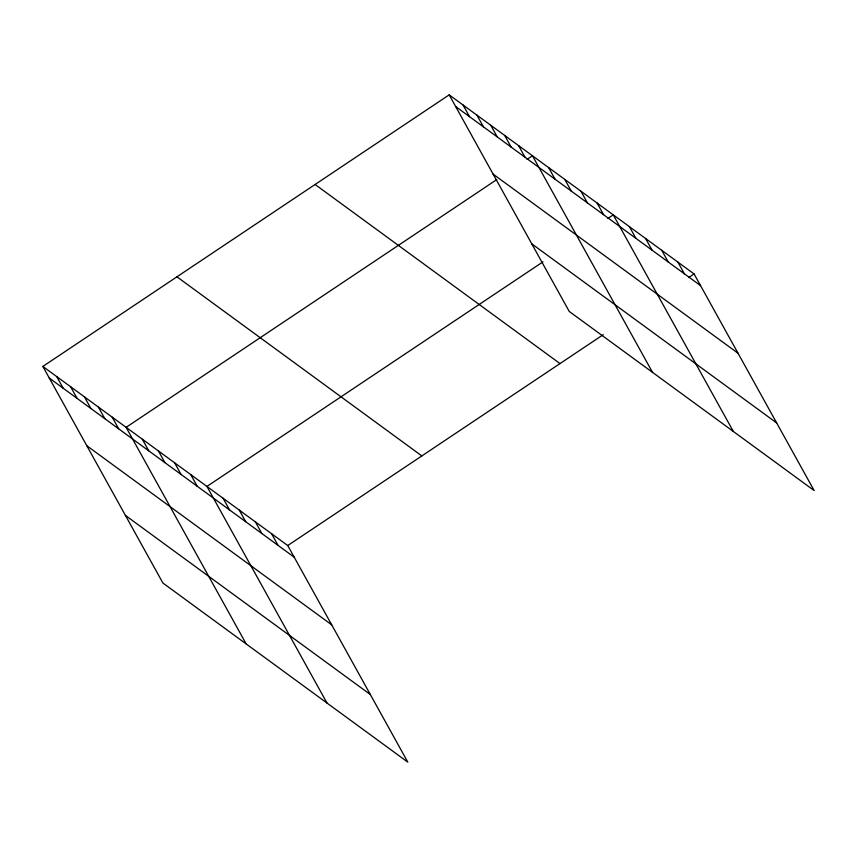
<?xml version="1.0" encoding="UTF-8"?>
<svg xmlns="http://www.w3.org/2000/svg" width="857" height="857" viewBox="0 0 857 857"><rect width="100%" height="100%" fill="white"/><g stroke="black" fill="none" stroke-linecap="round" stroke-linejoin="round"><path stroke-width="1.29" d="M42.85 366.442L287.748 545.545L407.814 762.141L162.916 583.039L42.85 366.442L449.186 94.859L694.084 273.961L814.15 490.558L569.252 311.455L449.186 94.859M496.771 179.606L126.118 427.332L246.184 643.939M527.044 159.37L532.454 155.749L652.52 372.356M542.984 261.835L206.933 486.433L326.999 703.04M607.859 218.471L613.269 214.861L733.335 431.457M287.748 545.545L603.253 334.669M688.674 277.572L694.084 273.961M455.645 106.514L700.544 285.617M493.139 174.142L738.038 353.245M531.758 243.827L776.656 422.93M315.097 184.48L559.996 363.582M176.938 276.811L421.837 455.924M49.31 378.087L294.208 557.2M86.803 445.726L331.702 624.828M125.422 515.411L370.32 694.513M677.919 262.146L684.379 273.79M661.765 250.319L668.224 261.974M645.6 238.503L652.059 250.148M629.434 226.677L635.894 238.332M597.104 203.034L603.564 214.689M580.939 191.218L587.399 202.863M564.784 179.392L571.233 191.047M548.619 167.576L555.079 179.231M518.571 145.604L525.03 157.26M504.698 135.449L511.158 147.104M490.815 125.304L497.274 136.959M476.942 115.159L483.402 126.804M463.069 105.004L469.529 116.659M271.583 533.718L278.043 545.373M255.418 521.902L261.878 533.557M239.264 510.076L245.723 521.731M223.099 498.26L229.558 509.915M190.768 474.617L197.228 486.273M174.603 462.801L181.063 474.446M158.438 450.975L164.898 462.63M142.283 439.159L148.743 450.803M112.235 417.188L118.695 428.843M98.362 407.032L104.822 418.687M84.479 396.887L90.938 408.543M70.606 386.732L77.066 398.387M56.723 376.587L63.182 388.242"/></g></svg>
